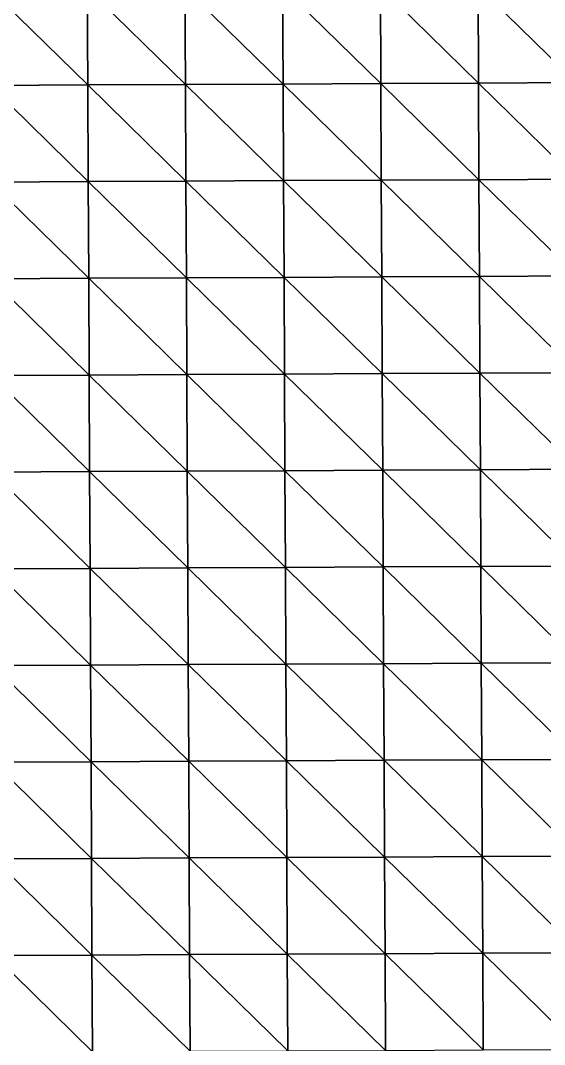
# Model space of a CAD drawing. Extents: x -372 to 678, y -263 to 741.
# Drawn here: x -304.4 to -237.1, y -0.5 to 131.2 of the extents above; entities that cross this region are included whole.
import ezdxf

# ---------------------------------------------------------------- set-up
doc = ezdxf.new("R2010")
doc.units = 0
doc.header["$LTSCALE"] = 0.0254
doc.layers.get('0').update_dxf_attribs({"linetype": 'CONTINUOUS'})
doc.layers.add('LOCATION_SNAPSHOT', color=144, linetype='CONTINUOUS')
doc.layers.add('LOCATION_TERRAIN', color=36, linetype='CONTINUOUS')

# ---------------------------------------------------------------- blocks, each defined once
blk = doc.blocks.new('LOCATION_SNAPSHOT')
at = {"color": 8}
mesh = blk.add_polyface(dxfattribs=at)
corners = [(-369.31, -262.94), (369.31, 262.95), (-371.82, 259.38), (371.82, -259.38)]
mesh.append_faces([[corners[k] for k in face] for face in [(0, 1, 2), (1, 0, 3)]], dxfattribs={"vtx0": -1, "color": 8})
blk = doc.blocks.new('LOCATION_TERRAIN')
at = {"color": 8}
mesh = blk.add_polyface(dxfattribs=at)
corners = [(-232.99, 123.24, -6.27), (-233.05, 135.68, -6.1), (-245.61, 135.62, -5.85)]
mesh.append_faces([[corners[k] for k in face] for face in [(0, 1, 2)]], dxfattribs={"color": 8})
mesh = blk.add_polyface(dxfattribs=at)
corners = [(-295.79, 122.94, -1.32), (-295.85, 135.38, -1.6), (-308.42, 135.32, -1.36)]
mesh.append_faces([[corners[k] for k in face] for face in [(0, 1, 2)]], dxfattribs={"color": 8})
mesh = blk.add_polyface(dxfattribs=at)
corners = [(-295.79, 122.94, -1.32), (-308.42, 135.32, -1.36), (-308.36, 122.88, -1.19)]
mesh.append_faces([[corners[k] for k in face] for face in [(0, 1, 2)]], dxfattribs={"color": 8})
mesh = blk.add_polyface(dxfattribs=at)
corners = [(-283.23, 123, -2.12), (-283.29, 135.44, -2.45), (-295.85, 135.38, -1.6)]
mesh.append_faces([[corners[k] for k in face] for face in [(0, 1, 2)]], dxfattribs={"color": 8})
mesh = blk.add_polyface(dxfattribs=at)
corners = [(-283.23, 123, -2.12), (-295.85, 135.38, -1.6), (-295.79, 122.94, -1.32)]
mesh.append_faces([[corners[k] for k in face] for face in [(0, 1, 2)]], dxfattribs={"color": 8})
mesh = blk.add_polyface(dxfattribs=at)
corners = [(-270.67, 123.06, -3.44), (-270.73, 135.5, -3.77), (-283.29, 135.44, -2.45)]
mesh.append_faces([[corners[k] for k in face] for face in [(0, 1, 2)]], dxfattribs={"color": 8})
mesh = blk.add_polyface(dxfattribs=at)
corners = [(-270.67, 123.06, -3.44), (-283.29, 135.44, -2.45), (-283.23, 123, -2.12)]
mesh.append_faces([[corners[k] for k in face] for face in [(0, 1, 2)]], dxfattribs={"color": 8})
mesh = blk.add_polyface(dxfattribs=at)
corners = [(-258.11, 123.12, -4.76), (-258.17, 135.56, -5.09), (-270.73, 135.5, -3.77)]
mesh.append_faces([[corners[k] for k in face] for face in [(0, 1, 2)]], dxfattribs={"color": 8})
mesh = blk.add_polyface(dxfattribs=at)
corners = [(-258.11, 123.12, -4.76), (-270.73, 135.5, -3.77), (-270.67, 123.06, -3.44)]
mesh.append_faces([[corners[k] for k in face] for face in [(0, 1, 2)]], dxfattribs={"color": 8})
mesh = blk.add_polyface(dxfattribs=at)
corners = [(-245.55, 123.18, -5.69), (-245.61, 135.62, -5.85), (-258.17, 135.56, -5.09)]
mesh.append_faces([[corners[k] for k in face] for face in [(0, 1, 2)]], dxfattribs={"color": 8})
mesh = blk.add_polyface(dxfattribs=at)
corners = [(-245.55, 123.18, -5.69), (-258.17, 135.56, -5.09), (-258.11, 123.12, -4.76)]
mesh.append_faces([[corners[k] for k in face] for face in [(0, 1, 2)]], dxfattribs={"color": 8})
mesh = blk.add_polyface(dxfattribs=at)
corners = [(-232.99, 123.24, -6.27), (-245.61, 135.62, -5.85), (-245.55, 123.18, -5.69)]
mesh.append_faces([[corners[k] for k in face] for face in [(0, 1, 2)]], dxfattribs={"color": 8})
mesh = blk.add_polyface(dxfattribs=at)
corners = [(-295.73, 110.5, -1.04), (-295.79, 122.94, -1.32), (-308.36, 122.88, -1.19)]
mesh.append_faces([[corners[k] for k in face] for face in [(0, 1, 2)]], dxfattribs={"color": 8})
mesh = blk.add_polyface(dxfattribs=at)
corners = [(-295.73, 110.5, -1.04), (-308.36, 122.88, -1.19), (-308.3, 110.44, -1.01)]
mesh.append_faces([[corners[k] for k in face] for face in [(0, 1, 2)]], dxfattribs={"color": 8})
mesh = blk.add_polyface(dxfattribs=at)
corners = [(-283.17, 110.57, -1.79), (-283.23, 123, -2.12), (-295.79, 122.94, -1.32)]
mesh.append_faces([[corners[k] for k in face] for face in [(0, 1, 2)]], dxfattribs={"color": 8})
mesh = blk.add_polyface(dxfattribs=at)
corners = [(-283.17, 110.57, -1.79), (-295.79, 122.94, -1.32), (-295.73, 110.5, -1.04)]
mesh.append_faces([[corners[k] for k in face] for face in [(0, 1, 2)]], dxfattribs={"color": 8})
mesh = blk.add_polyface(dxfattribs=at)
corners = [(-270.61, 110.63, -3.11), (-270.67, 123.06, -3.44), (-283.23, 123, -2.12)]
mesh.append_faces([[corners[k] for k in face] for face in [(0, 1, 2)]], dxfattribs={"color": 8})
mesh = blk.add_polyface(dxfattribs=at)
corners = [(-270.61, 110.63, -3.11), (-283.23, 123, -2.12), (-283.17, 110.57, -1.79)]
mesh.append_faces([[corners[k] for k in face] for face in [(0, 1, 2)]], dxfattribs={"color": 8})
mesh = blk.add_polyface(dxfattribs=at)
corners = [(-258.05, 110.69, -4.43), (-258.11, 123.12, -4.76), (-270.67, 123.06, -3.44)]
mesh.append_faces([[corners[k] for k in face] for face in [(0, 1, 2)]], dxfattribs={"color": 8})
mesh = blk.add_polyface(dxfattribs=at)
corners = [(-258.05, 110.69, -4.43), (-270.67, 123.06, -3.44), (-270.61, 110.63, -3.11)]
mesh.append_faces([[corners[k] for k in face] for face in [(0, 1, 2)]], dxfattribs={"color": 8})
mesh = blk.add_polyface(dxfattribs=at)
corners = [(-245.49, 110.75, -5.53), (-245.55, 123.18, -5.69), (-258.11, 123.12, -4.76)]
mesh.append_faces([[corners[k] for k in face] for face in [(0, 1, 2)]], dxfattribs={"color": 8})
mesh = blk.add_polyface(dxfattribs=at)
corners = [(-245.49, 110.75, -5.53), (-258.11, 123.12, -4.76), (-258.05, 110.69, -4.43)]
mesh.append_faces([[corners[k] for k in face] for face in [(0, 1, 2)]], dxfattribs={"color": 8})
mesh = blk.add_polyface(dxfattribs=at)
corners = [(-232.93, 110.81, -6.44), (-232.99, 123.24, -6.27), (-245.55, 123.18, -5.69)]
mesh.append_faces([[corners[k] for k in face] for face in [(0, 1, 2)]], dxfattribs={"color": 8})
mesh = blk.add_polyface(dxfattribs=at)
corners = [(-232.93, 110.81, -6.44), (-245.55, 123.18, -5.69), (-245.49, 110.75, -5.53)]
mesh.append_faces([[corners[k] for k in face] for face in [(0, 1, 2)]], dxfattribs={"color": 8})
mesh = blk.add_polyface(dxfattribs=at)
corners = [(-257.99, 98.25, -4.63), (-258.05, 110.69, -4.43), (-270.61, 110.63, -3.11)]
mesh.append_faces([[corners[k] for k in face] for face in [(0, 1, 2)]], dxfattribs={"color": 8})
mesh = blk.add_polyface(dxfattribs=at)
corners = [(-245.43, 98.31, -5.74), (-245.49, 110.75, -5.53), (-258.05, 110.69, -4.43)]
mesh.append_faces([[corners[k] for k in face] for face in [(0, 1, 2)]], dxfattribs={"color": 8})
mesh = blk.add_polyface(dxfattribs=at)
corners = [(-245.43, 98.31, -5.74), (-258.05, 110.69, -4.43), (-257.99, 98.25, -4.63)]
mesh.append_faces([[corners[k] for k in face] for face in [(0, 1, 2)]], dxfattribs={"color": 8})
mesh = blk.add_polyface(dxfattribs=at)
corners = [(-232.87, 98.37, -6.73), (-232.93, 110.81, -6.44), (-245.49, 110.75, -5.53)]
mesh.append_faces([[corners[k] for k in face] for face in [(0, 1, 2)]], dxfattribs={"color": 8})
mesh = blk.add_polyface(dxfattribs=at)
corners = [(-232.87, 98.37, -6.73), (-245.49, 110.75, -5.53), (-245.43, 98.31, -5.74)]
mesh.append_faces([[corners[k] for k in face] for face in [(0, 1, 2)]], dxfattribs={"color": 8})
mesh = blk.add_polyface(dxfattribs=at)
corners = [(-295.67, 98.07, -1.46), (-295.73, 110.5, -1.04), (-308.3, 110.44, -1.01)]
mesh.append_faces([[corners[k] for k in face] for face in [(0, 1, 2)]], dxfattribs={"color": 8})
mesh = blk.add_polyface(dxfattribs=at)
corners = [(-295.67, 98.07, -1.46), (-308.3, 110.44, -1.01), (-308.24, 98.01, -1.46)]
mesh.append_faces([[corners[k] for k in face] for face in [(0, 1, 2)]], dxfattribs={"color": 8})
mesh = blk.add_polyface(dxfattribs=at)
corners = [(-283.11, 98.13, -2.15), (-283.17, 110.57, -1.79), (-295.73, 110.5, -1.04)]
mesh.append_faces([[corners[k] for k in face] for face in [(0, 1, 2)]], dxfattribs={"color": 8})
mesh = blk.add_polyface(dxfattribs=at)
corners = [(-283.11, 98.13, -2.15), (-295.73, 110.5, -1.04), (-295.67, 98.07, -1.46)]
mesh.append_faces([[corners[k] for k in face] for face in [(0, 1, 2)]], dxfattribs={"color": 8})
mesh = blk.add_polyface(dxfattribs=at)
corners = [(-270.55, 98.19, -3.39), (-270.61, 110.63, -3.11), (-283.17, 110.57, -1.79)]
mesh.append_faces([[corners[k] for k in face] for face in [(0, 1, 2)]], dxfattribs={"color": 8})
mesh = blk.add_polyface(dxfattribs=at)
corners = [(-270.55, 98.19, -3.39), (-283.17, 110.57, -1.79), (-283.11, 98.13, -2.15)]
mesh.append_faces([[corners[k] for k in face] for face in [(0, 1, 2)]], dxfattribs={"color": 8})
mesh = blk.add_polyface(dxfattribs=at)
corners = [(-257.99, 98.25, -4.63), (-270.61, 110.63, -3.11), (-270.55, 98.19, -3.39)]
mesh.append_faces([[corners[k] for k in face] for face in [(0, 1, 2)]], dxfattribs={"color": 8})
mesh = blk.add_polyface(dxfattribs=at)
corners = [(-295.61, 85.63, -2.12), (-295.67, 98.07, -1.46), (-308.24, 98.01, -1.46)]
mesh.append_faces([[corners[k] for k in face] for face in [(0, 1, 2)]], dxfattribs={"color": 8})
mesh = blk.add_polyface(dxfattribs=at)
corners = [(-295.61, 85.63, -2.12), (-308.24, 98.01, -1.46), (-308.18, 85.57, -2.12)]
mesh.append_faces([[corners[k] for k in face] for face in [(0, 1, 2)]], dxfattribs={"color": 8})
mesh = blk.add_polyface(dxfattribs=at)
corners = [(-283.05, 85.69, -2.75), (-283.11, 98.13, -2.15), (-295.67, 98.07, -1.46)]
mesh.append_faces([[corners[k] for k in face] for face in [(0, 1, 2)]], dxfattribs={"color": 8})
mesh = blk.add_polyface(dxfattribs=at)
corners = [(-283.05, 85.69, -2.75), (-295.67, 98.07, -1.46), (-295.61, 85.63, -2.12)]
mesh.append_faces([[corners[k] for k in face] for face in [(0, 1, 2)]], dxfattribs={"color": 8})
mesh = blk.add_polyface(dxfattribs=at)
corners = [(-270.49, 85.75, -3.88), (-270.55, 98.19, -3.39), (-283.11, 98.13, -2.15)]
mesh.append_faces([[corners[k] for k in face] for face in [(0, 1, 2)]], dxfattribs={"color": 8})
mesh = blk.add_polyface(dxfattribs=at)
corners = [(-270.49, 85.75, -3.88), (-283.11, 98.13, -2.15), (-283.05, 85.69, -2.75)]
mesh.append_faces([[corners[k] for k in face] for face in [(0, 1, 2)]], dxfattribs={"color": 8})
mesh = blk.add_polyface(dxfattribs=at)
corners = [(-257.93, 85.81, -5.01), (-257.99, 98.25, -4.63), (-270.55, 98.19, -3.39)]
mesh.append_faces([[corners[k] for k in face] for face in [(0, 1, 2)]], dxfattribs={"color": 8})
mesh = blk.add_polyface(dxfattribs=at)
corners = [(-257.93, 85.81, -5.01), (-270.55, 98.19, -3.39), (-270.49, 85.75, -3.88)]
mesh.append_faces([[corners[k] for k in face] for face in [(0, 1, 2)]], dxfattribs={"color": 8})
mesh = blk.add_polyface(dxfattribs=at)
corners = [(-245.37, 85.87, -6.07), (-245.43, 98.31, -5.74), (-257.99, 98.25, -4.63)]
mesh.append_faces([[corners[k] for k in face] for face in [(0, 1, 2)]], dxfattribs={"color": 8})
mesh = blk.add_polyface(dxfattribs=at)
corners = [(-245.37, 85.87, -6.07), (-257.99, 98.25, -4.63), (-257.93, 85.81, -5.01)]
mesh.append_faces([[corners[k] for k in face] for face in [(0, 1, 2)]], dxfattribs={"color": 8})
mesh = blk.add_polyface(dxfattribs=at)
corners = [(-232.81, 85.93, -7.06), (-232.87, 98.37, -6.73), (-245.43, 98.31, -5.74)]
mesh.append_faces([[corners[k] for k in face] for face in [(0, 1, 2)]], dxfattribs={"color": 8})
mesh = blk.add_polyface(dxfattribs=at)
corners = [(-232.81, 85.93, -7.06), (-245.43, 98.31, -5.74), (-245.37, 85.87, -6.07)]
mesh.append_faces([[corners[k] for k in face] for face in [(0, 1, 2)]], dxfattribs={"color": 8})
mesh = blk.add_polyface(dxfattribs=at)
corners = [(-295.55, 73.2, -2.77), (-295.61, 85.63, -2.12), (-308.18, 85.57, -2.12)]
mesh.append_faces([[corners[k] for k in face] for face in [(0, 1, 2)]], dxfattribs={"color": 8})
mesh = blk.add_polyface(dxfattribs=at)
corners = [(-282.99, 73.26, -3.35), (-283.05, 85.69, -2.75), (-295.61, 85.63, -2.12)]
mesh.append_faces([[corners[k] for k in face] for face in [(0, 1, 2)]], dxfattribs={"color": 8})
mesh = blk.add_polyface(dxfattribs=at)
corners = [(-282.99, 73.26, -3.35), (-295.61, 85.63, -2.12), (-295.55, 73.2, -2.77)]
mesh.append_faces([[corners[k] for k in face] for face in [(0, 1, 2)]], dxfattribs={"color": 8})
mesh = blk.add_polyface(dxfattribs=at)
corners = [(-270.43, 73.32, -4.37), (-270.49, 85.75, -3.88), (-283.05, 85.69, -2.75)]
mesh.append_faces([[corners[k] for k in face] for face in [(0, 1, 2)]], dxfattribs={"color": 8})
mesh = blk.add_polyface(dxfattribs=at)
corners = [(-270.43, 73.32, -4.37), (-283.05, 85.69, -2.75), (-282.99, 73.26, -3.35)]
mesh.append_faces([[corners[k] for k in face] for face in [(0, 1, 2)]], dxfattribs={"color": 8})
mesh = blk.add_polyface(dxfattribs=at)
corners = [(-257.87, 73.38, -5.39), (-257.93, 85.81, -5.01), (-270.49, 85.75, -3.88)]
mesh.append_faces([[corners[k] for k in face] for face in [(0, 1, 2)]], dxfattribs={"color": 8})
mesh = blk.add_polyface(dxfattribs=at)
corners = [(-257.87, 73.38, -5.39), (-270.49, 85.75, -3.88), (-270.43, 73.32, -4.37)]
mesh.append_faces([[corners[k] for k in face] for face in [(0, 1, 2)]], dxfattribs={"color": 8})
mesh = blk.add_polyface(dxfattribs=at)
corners = [(-245.31, 73.44, -6.4), (-245.37, 85.87, -6.07), (-257.93, 85.81, -5.01)]
mesh.append_faces([[corners[k] for k in face] for face in [(0, 1, 2)]], dxfattribs={"color": 8})
mesh = blk.add_polyface(dxfattribs=at)
corners = [(-245.31, 73.44, -6.4), (-257.93, 85.81, -5.01), (-257.87, 73.38, -5.39)]
mesh.append_faces([[corners[k] for k in face] for face in [(0, 1, 2)]], dxfattribs={"color": 8})
mesh = blk.add_polyface(dxfattribs=at)
corners = [(-232.75, 73.5, -7.39), (-232.81, 85.93, -7.06), (-245.37, 85.87, -6.07)]
mesh.append_faces([[corners[k] for k in face] for face in [(0, 1, 2)]], dxfattribs={"color": 8})
mesh = blk.add_polyface(dxfattribs=at)
corners = [(-232.75, 73.5, -7.39), (-245.37, 85.87, -6.07), (-245.31, 73.44, -6.4)]
mesh.append_faces([[corners[k] for k in face] for face in [(0, 1, 2)]], dxfattribs={"color": 8})
mesh = blk.add_polyface(dxfattribs=at)
corners = [(-295.55, 73.2, -2.77), (-308.18, 85.57, -2.12), (-308.12, 73.14, -2.77)]
mesh.append_faces([[corners[k] for k in face] for face in [(0, 1, 2)]], dxfattribs={"color": 8})
mesh = blk.add_polyface(dxfattribs=at)
corners = [(-295.49, 60.76, -3.23), (-295.55, 73.2, -2.77), (-308.12, 73.14, -2.77)]
mesh.append_faces([[corners[k] for k in face] for face in [(0, 1, 2)]], dxfattribs={"color": 8})
mesh = blk.add_polyface(dxfattribs=at)
corners = [(-295.49, 60.76, -3.23), (-308.12, 73.14, -2.77), (-308.06, 60.7, -3.31)]
mesh.append_faces([[corners[k] for k in face] for face in [(0, 1, 2)]], dxfattribs={"color": 8})
mesh = blk.add_polyface(dxfattribs=at)
corners = [(-282.93, 60.82, -3.76), (-282.99, 73.26, -3.35), (-295.55, 73.2, -2.77)]
mesh.append_faces([[corners[k] for k in face] for face in [(0, 1, 2)]], dxfattribs={"color": 8})
mesh = blk.add_polyface(dxfattribs=at)
corners = [(-282.93, 60.82, -3.76), (-295.55, 73.2, -2.77), (-295.49, 60.76, -3.23)]
mesh.append_faces([[corners[k] for k in face] for face in [(0, 1, 2)]], dxfattribs={"color": 8})
mesh = blk.add_polyface(dxfattribs=at)
corners = [(-270.37, 60.88, -4.75), (-270.43, 73.32, -4.37), (-282.99, 73.26, -3.35)]
mesh.append_faces([[corners[k] for k in face] for face in [(0, 1, 2)]], dxfattribs={"color": 8})
mesh = blk.add_polyface(dxfattribs=at)
corners = [(-270.37, 60.88, -4.75), (-282.99, 73.26, -3.35), (-282.93, 60.82, -3.76)]
mesh.append_faces([[corners[k] for k in face] for face in [(0, 1, 2)]], dxfattribs={"color": 8})
mesh = blk.add_polyface(dxfattribs=at)
corners = [(-257.81, 60.94, -5.74), (-257.87, 73.38, -5.39), (-270.43, 73.32, -4.37)]
mesh.append_faces([[corners[k] for k in face] for face in [(0, 1, 2)]], dxfattribs={"color": 8})
mesh = blk.add_polyface(dxfattribs=at)
corners = [(-257.81, 60.94, -5.74), (-270.43, 73.32, -4.37), (-270.37, 60.88, -4.75)]
mesh.append_faces([[corners[k] for k in face] for face in [(0, 1, 2)]], dxfattribs={"color": 8})
mesh = blk.add_polyface(dxfattribs=at)
corners = [(-245.25, 61, -6.68), (-245.31, 73.44, -6.4), (-257.87, 73.38, -5.39)]
mesh.append_faces([[corners[k] for k in face] for face in [(0, 1, 2)]], dxfattribs={"color": 8})
mesh = blk.add_polyface(dxfattribs=at)
corners = [(-245.25, 61, -6.68), (-257.87, 73.38, -5.39), (-257.81, 60.94, -5.74)]
mesh.append_faces([[corners[k] for k in face] for face in [(0, 1, 2)]], dxfattribs={"color": 8})
mesh = blk.add_polyface(dxfattribs=at)
corners = [(-232.69, 61.06, -7.6), (-232.75, 73.5, -7.39), (-245.31, 73.44, -6.4)]
mesh.append_faces([[corners[k] for k in face] for face in [(0, 1, 2)]], dxfattribs={"color": 8})
mesh = blk.add_polyface(dxfattribs=at)
corners = [(-232.69, 61.06, -7.6), (-245.31, 73.44, -6.4), (-245.25, 61, -6.68)]
mesh.append_faces([[corners[k] for k in face] for face in [(0, 1, 2)]], dxfattribs={"color": 8})
mesh = blk.add_polyface(dxfattribs=at)
corners = [(-295.43, 48.32, -3.61), (-295.49, 60.76, -3.23), (-308.06, 60.7, -3.31)]
mesh.append_faces([[corners[k] for k in face] for face in [(0, 1, 2)]], dxfattribs={"color": 8})
mesh = blk.add_polyface(dxfattribs=at)
corners = [(-295.43, 48.32, -3.61), (-308.06, 60.7, -3.31), (-308, 48.26, -3.8)]
mesh.append_faces([[corners[k] for k in face] for face in [(0, 1, 2)]], dxfattribs={"color": 8})
mesh = blk.add_polyface(dxfattribs=at)
corners = [(-282.87, 48.38, -4.08), (-282.93, 60.82, -3.76), (-295.49, 60.76, -3.23)]
mesh.append_faces([[corners[k] for k in face] for face in [(0, 1, 2)]], dxfattribs={"color": 8})
mesh = blk.add_polyface(dxfattribs=at)
corners = [(-282.87, 48.38, -4.08), (-295.49, 60.76, -3.23), (-295.43, 48.32, -3.61)]
mesh.append_faces([[corners[k] for k in face] for face in [(0, 1, 2)]], dxfattribs={"color": 8})
mesh = blk.add_polyface(dxfattribs=at)
corners = [(-270.31, 48.44, -5.07), (-270.37, 60.88, -4.75), (-282.93, 60.82, -3.76)]
mesh.append_faces([[corners[k] for k in face] for face in [(0, 1, 2)]], dxfattribs={"color": 8})
mesh = blk.add_polyface(dxfattribs=at)
corners = [(-270.31, 48.44, -5.07), (-282.93, 60.82, -3.76), (-282.87, 48.38, -4.08)]
mesh.append_faces([[corners[k] for k in face] for face in [(0, 1, 2)]], dxfattribs={"color": 8})
mesh = blk.add_polyface(dxfattribs=at)
corners = [(-257.75, 48.5, -6.06), (-257.81, 60.94, -5.74), (-270.37, 60.88, -4.75)]
mesh.append_faces([[corners[k] for k in face] for face in [(0, 1, 2)]], dxfattribs={"color": 8})
mesh = blk.add_polyface(dxfattribs=at)
corners = [(-257.75, 48.5, -6.06), (-270.37, 60.88, -4.75), (-270.31, 48.44, -5.07)]
mesh.append_faces([[corners[k] for k in face] for face in [(0, 1, 2)]], dxfattribs={"color": 8})
mesh = blk.add_polyface(dxfattribs=at)
corners = [(-245.19, 48.57, -6.96), (-245.25, 61, -6.68), (-257.81, 60.94, -5.74)]
mesh.append_faces([[corners[k] for k in face] for face in [(0, 1, 2)]], dxfattribs={"color": 8})
mesh = blk.add_polyface(dxfattribs=at)
corners = [(-245.19, 48.57, -6.96), (-257.81, 60.94, -5.74), (-257.75, 48.5, -6.06)]
mesh.append_faces([[corners[k] for k in face] for face in [(0, 1, 2)]], dxfattribs={"color": 8})
mesh = blk.add_polyface(dxfattribs=at)
corners = [(-232.63, 48.63, -7.76), (-232.69, 61.06, -7.6), (-245.25, 61, -6.68)]
mesh.append_faces([[corners[k] for k in face] for face in [(0, 1, 2)]], dxfattribs={"color": 8})
mesh = blk.add_polyface(dxfattribs=at)
corners = [(-232.63, 48.63, -7.76), (-245.25, 61, -6.68), (-245.19, 48.57, -6.96)]
mesh.append_faces([[corners[k] for k in face] for face in [(0, 1, 2)]], dxfattribs={"color": 8})
mesh = blk.add_polyface(dxfattribs=at)
corners = [(-295.37, 35.89, -3.99), (-295.43, 48.32, -3.61), (-308, 48.26, -3.8)]
mesh.append_faces([[corners[k] for k in face] for face in [(0, 1, 2)]], dxfattribs={"color": 8})
mesh = blk.add_polyface(dxfattribs=at)
corners = [(-295.37, 35.89, -3.99), (-308, 48.26, -3.8), (-307.94, 35.83, -4.28)]
mesh.append_faces([[corners[k] for k in face] for face in [(0, 1, 2)]], dxfattribs={"color": 8})
mesh = blk.add_polyface(dxfattribs=at)
corners = [(-282.81, 35.95, -4.41), (-282.87, 48.38, -4.08), (-295.43, 48.32, -3.61)]
mesh.append_faces([[corners[k] for k in face] for face in [(0, 1, 2)]], dxfattribs={"color": 8})
mesh = blk.add_polyface(dxfattribs=at)
corners = [(-282.81, 35.95, -4.41), (-295.43, 48.32, -3.61), (-295.37, 35.89, -3.99)]
mesh.append_faces([[corners[k] for k in face] for face in [(0, 1, 2)]], dxfattribs={"color": 8})
mesh = blk.add_polyface(dxfattribs=at)
corners = [(-270.25, 36.01, -5.4), (-270.31, 48.44, -5.07), (-282.87, 48.38, -4.08)]
mesh.append_faces([[corners[k] for k in face] for face in [(0, 1, 2)]], dxfattribs={"color": 8})
mesh = blk.add_polyface(dxfattribs=at)
corners = [(-270.25, 36.01, -5.4), (-282.87, 48.38, -4.08), (-282.81, 35.95, -4.41)]
mesh.append_faces([[corners[k] for k in face] for face in [(0, 1, 2)]], dxfattribs={"color": 8})
mesh = blk.add_polyface(dxfattribs=at)
corners = [(-257.69, 36.07, -6.39), (-257.75, 48.5, -6.06), (-270.31, 48.44, -5.07)]
mesh.append_faces([[corners[k] for k in face] for face in [(0, 1, 2)]], dxfattribs={"color": 8})
mesh = blk.add_polyface(dxfattribs=at)
corners = [(-257.69, 36.07, -6.39), (-270.31, 48.44, -5.07), (-270.25, 36.01, -5.4)]
mesh.append_faces([[corners[k] for k in face] for face in [(0, 1, 2)]], dxfattribs={"color": 8})
mesh = blk.add_polyface(dxfattribs=at)
corners = [(-245.13, 36.13, -7.23), (-245.19, 48.57, -6.96), (-257.75, 48.5, -6.06)]
mesh.append_faces([[corners[k] for k in face] for face in [(0, 1, 2)]], dxfattribs={"color": 8})
mesh = blk.add_polyface(dxfattribs=at)
corners = [(-245.13, 36.13, -7.23), (-257.75, 48.5, -6.06), (-257.69, 36.07, -6.39)]
mesh.append_faces([[corners[k] for k in face] for face in [(0, 1, 2)]], dxfattribs={"color": 8})
mesh = blk.add_polyface(dxfattribs=at)
corners = [(-232.57, 36.19, -7.92), (-232.63, 48.63, -7.76), (-245.19, 48.57, -6.96)]
mesh.append_faces([[corners[k] for k in face] for face in [(0, 1, 2)]], dxfattribs={"color": 8})
mesh = blk.add_polyface(dxfattribs=at)
corners = [(-232.57, 36.19, -7.92), (-245.19, 48.57, -6.96), (-245.13, 36.13, -7.23)]
mesh.append_faces([[corners[k] for k in face] for face in [(0, 1, 2)]], dxfattribs={"color": 8})
mesh = blk.add_polyface(dxfattribs=at)
corners = [(-295.32, 23.45, -4.92), (-295.37, 35.89, -3.99), (-307.94, 35.83, -4.28)]
mesh.append_faces([[corners[k] for k in face] for face in [(0, 1, 2)]], dxfattribs={"color": 8})
mesh = blk.add_polyface(dxfattribs=at)
corners = [(-295.32, 23.45, -4.92), (-307.94, 35.83, -4.28), (-307.88, 23.39, -5.11)]
mesh.append_faces([[corners[k] for k in face] for face in [(0, 1, 2)]], dxfattribs={"color": 8})
mesh = blk.add_polyface(dxfattribs=at)
corners = [(-282.75, 23.51, -5.31), (-282.81, 35.95, -4.41), (-295.37, 35.89, -3.99)]
mesh.append_faces([[corners[k] for k in face] for face in [(0, 1, 2)]], dxfattribs={"color": 8})
mesh = blk.add_polyface(dxfattribs=at)
corners = [(-282.75, 23.51, -5.31), (-295.37, 35.89, -3.99), (-295.32, 23.45, -4.92)]
mesh.append_faces([[corners[k] for k in face] for face in [(0, 1, 2)]], dxfattribs={"color": 8})
mesh = blk.add_polyface(dxfattribs=at)
corners = [(-270.19, 23.57, -6.16), (-270.25, 36.01, -5.4), (-282.81, 35.95, -4.41)]
mesh.append_faces([[corners[k] for k in face] for face in [(0, 1, 2)]], dxfattribs={"color": 8})
mesh = blk.add_polyface(dxfattribs=at)
corners = [(-270.19, 23.57, -6.16), (-282.81, 35.95, -4.41), (-282.75, 23.51, -5.31)]
mesh.append_faces([[corners[k] for k in face] for face in [(0, 1, 2)]], dxfattribs={"color": 8})
mesh = blk.add_polyface(dxfattribs=at)
corners = [(-257.63, 23.63, -7.01), (-257.69, 36.07, -6.39), (-270.25, 36.01, -5.4)]
mesh.append_faces([[corners[k] for k in face] for face in [(0, 1, 2)]], dxfattribs={"color": 8})
mesh = blk.add_polyface(dxfattribs=at)
corners = [(-257.63, 23.63, -7.01), (-270.25, 36.01, -5.4), (-270.19, 23.57, -6.16)]
mesh.append_faces([[corners[k] for k in face] for face in [(0, 1, 2)]], dxfattribs={"color": 8})
mesh = blk.add_polyface(dxfattribs=at)
corners = [(-245.07, 23.69, -7.64), (-245.13, 36.13, -7.23), (-257.69, 36.07, -6.39)]
mesh.append_faces([[corners[k] for k in face] for face in [(0, 1, 2)]], dxfattribs={"color": 8})
mesh = blk.add_polyface(dxfattribs=at)
corners = [(-245.07, 23.69, -7.64), (-257.69, 36.07, -6.39), (-257.63, 23.63, -7.01)]
mesh.append_faces([[corners[k] for k in face] for face in [(0, 1, 2)]], dxfattribs={"color": 8})
mesh = blk.add_polyface(dxfattribs=at)
corners = [(-232.51, 23.75, -8.08), (-232.57, 36.19, -7.92), (-245.13, 36.13, -7.23)]
mesh.append_faces([[corners[k] for k in face] for face in [(0, 1, 2)]], dxfattribs={"color": 8})
mesh = blk.add_polyface(dxfattribs=at)
corners = [(-232.51, 23.75, -8.08), (-245.13, 36.13, -7.23), (-245.07, 23.69, -7.64)]
mesh.append_faces([[corners[k] for k in face] for face in [(0, 1, 2)]], dxfattribs={"color": 8})
mesh = blk.add_polyface(dxfattribs=at)
corners = [(-232.45, 11.32, -8.24), (-232.51, 23.75, -8.08), (-245.07, 23.69, -7.64)]
mesh.append_faces([[corners[k] for k in face] for face in [(0, 1, 2)]], dxfattribs={"color": 8})
mesh = blk.add_polyface(dxfattribs=at)
corners = [(-295.26, 11.01, -6.14), (-295.32, 23.45, -4.92), (-307.88, 23.39, -5.11)]
mesh.append_faces([[corners[k] for k in face] for face in [(0, 1, 2)]], dxfattribs={"color": 8})
mesh = blk.add_polyface(dxfattribs=at)
corners = [(-295.26, 11.01, -6.14), (-307.88, 23.39, -5.11), (-307.82, 10.95, -6.11)]
mesh.append_faces([[corners[k] for k in face] for face in [(0, 1, 2)]], dxfattribs={"color": 8})
mesh = blk.add_polyface(dxfattribs=at)
corners = [(-282.69, 11.08, -6.51), (-282.75, 23.51, -5.31), (-295.32, 23.45, -4.92)]
mesh.append_faces([[corners[k] for k in face] for face in [(0, 1, 2)]], dxfattribs={"color": 8})
mesh = blk.add_polyface(dxfattribs=at)
corners = [(-282.69, 11.08, -6.51), (-295.32, 23.45, -4.92), (-295.26, 11.01, -6.14)]
mesh.append_faces([[corners[k] for k in face] for face in [(0, 1, 2)]], dxfattribs={"color": 8})
mesh = blk.add_polyface(dxfattribs=at)
corners = [(-270.13, 11.14, -7.14), (-270.19, 23.57, -6.16), (-282.75, 23.51, -5.31)]
mesh.append_faces([[corners[k] for k in face] for face in [(0, 1, 2)]], dxfattribs={"color": 8})
mesh = blk.add_polyface(dxfattribs=at)
corners = [(-270.13, 11.14, -7.14), (-282.75, 23.51, -5.31), (-282.69, 11.08, -6.51)]
mesh.append_faces([[corners[k] for k in face] for face in [(0, 1, 2)]], dxfattribs={"color": 8})
mesh = blk.add_polyface(dxfattribs=at)
corners = [(-257.57, 11.2, -7.77), (-257.63, 23.63, -7.01), (-270.19, 23.57, -6.16)]
mesh.append_faces([[corners[k] for k in face] for face in [(0, 1, 2)]], dxfattribs={"color": 8})
mesh = blk.add_polyface(dxfattribs=at)
corners = [(-257.57, 11.2, -7.77), (-270.19, 23.57, -6.16), (-270.13, 11.14, -7.14)]
mesh.append_faces([[corners[k] for k in face] for face in [(0, 1, 2)]], dxfattribs={"color": 8})
mesh = blk.add_polyface(dxfattribs=at)
corners = [(-245.01, 11.26, -8.13), (-245.07, 23.69, -7.64), (-257.63, 23.63, -7.01)]
mesh.append_faces([[corners[k] for k in face] for face in [(0, 1, 2)]], dxfattribs={"color": 8})
mesh = blk.add_polyface(dxfattribs=at)
corners = [(-245.01, 11.26, -8.13), (-257.63, 23.63, -7.01), (-257.57, 11.2, -7.77)]
mesh.append_faces([[corners[k] for k in face] for face in [(0, 1, 2)]], dxfattribs={"color": 8})
mesh = blk.add_polyface(dxfattribs=at)
corners = [(-232.45, 11.32, -8.24), (-245.07, 23.69, -7.64), (-245.01, 11.26, -8.13)]
mesh.append_faces([[corners[k] for k in face] for face in [(0, 1, 2)]], dxfattribs={"color": 8})
mesh = blk.add_polyface(dxfattribs=at)
corners = [(-295.2, -1.42, -7.36), (-295.26, 11.01, -6.14), (-307.82, 10.95, -6.11)]
mesh.append_faces([[corners[k] for k in face] for face in [(0, 1, 2)]], dxfattribs={"color": 8})
mesh = blk.add_polyface(dxfattribs=at)
corners = [(-295.2, -1.42, -7.36), (-307.82, 10.95, -6.11), (-307.76, -1.48, -7.11)]
mesh.append_faces([[corners[k] for k in face] for face in [(0, 1, 2)]], dxfattribs={"color": 8})
mesh = blk.add_polyface(dxfattribs=at)
corners = [(-282.63, -1.36, -7.7), (-282.69, 11.08, -6.51), (-295.26, 11.01, -6.14)]
mesh.append_faces([[corners[k] for k in face] for face in [(0, 1, 2)]], dxfattribs={"color": 8})
mesh = blk.add_polyface(dxfattribs=at)
corners = [(-282.63, -1.36, -7.7), (-295.26, 11.01, -6.14), (-295.2, -1.42, -7.36)]
mesh.append_faces([[corners[k] for k in face] for face in [(0, 1, 2)]], dxfattribs={"color": 8})
mesh = blk.add_polyface(dxfattribs=at)
corners = [(-270.07, -1.3, -8.11), (-270.13, 11.14, -7.14), (-282.69, 11.08, -6.51)]
mesh.append_faces([[corners[k] for k in face] for face in [(0, 1, 2)]], dxfattribs={"color": 8})
mesh = blk.add_polyface(dxfattribs=at)
corners = [(-270.07, -1.3, -8.11), (-282.69, 11.08, -6.51), (-282.63, -1.36, -7.7)]
mesh.append_faces([[corners[k] for k in face] for face in [(0, 1, 2)]], dxfattribs={"color": 8})
mesh = blk.add_polyface(dxfattribs=at)
corners = [(-257.51, -1.24, -8.53), (-257.57, 11.2, -7.77), (-270.13, 11.14, -7.14)]
mesh.append_faces([[corners[k] for k in face] for face in [(0, 1, 2)]], dxfattribs={"color": 8})
mesh = blk.add_polyface(dxfattribs=at)
corners = [(-257.51, -1.24, -8.53), (-270.13, 11.14, -7.14), (-270.07, -1.3, -8.11)]
mesh.append_faces([[corners[k] for k in face] for face in [(0, 1, 2)]], dxfattribs={"color": 8})
mesh = blk.add_polyface(dxfattribs=at)
corners = [(-244.95, -1.18, -8.61), (-245.01, 11.26, -8.13), (-257.57, 11.2, -7.77)]
mesh.append_faces([[corners[k] for k in face] for face in [(0, 1, 2)]], dxfattribs={"color": 8})
mesh = blk.add_polyface(dxfattribs=at)
corners = [(-244.95, -1.18, -8.61), (-257.57, 11.2, -7.77), (-257.51, -1.24, -8.53)]
mesh.append_faces([[corners[k] for k in face] for face in [(0, 1, 2)]], dxfattribs={"color": 8})
mesh = blk.add_polyface(dxfattribs=at)
corners = [(-232.39, -1.12, -8.4), (-232.45, 11.32, -8.24), (-245.01, 11.26, -8.13)]
mesh.append_faces([[corners[k] for k in face] for face in [(0, 1, 2)]], dxfattribs={"color": 8})
mesh = blk.add_polyface(dxfattribs=at)
corners = [(-232.39, -1.12, -8.4), (-245.01, 11.26, -8.13), (-244.95, -1.18, -8.61)]
mesh.append_faces([[corners[k] for k in face] for face in [(0, 1, 2)]], dxfattribs={"color": 8})

msp = doc.modelspace()

# ---------------------------------------------------------------- block references
at = {"layer": 'LOCATION_SNAPSHOT', "color": 0}
msp.add_blockref('LOCATION_SNAPSHOT', (0, 0), dxfattribs=at)
at = {"layer": 'LOCATION_TERRAIN', "color": 0}
msp.add_blockref('LOCATION_TERRAIN', (0, 0), dxfattribs=at)

doc.saveas('drawing.dxf')
